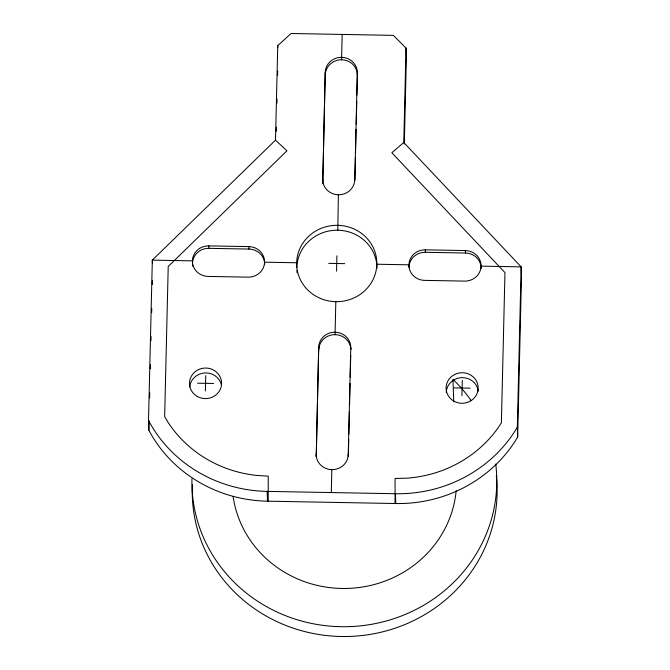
<?xml version="1.0" encoding="UTF-8"?>
<svg xmlns="http://www.w3.org/2000/svg" width="670" height="670" viewBox="0 0 670 670"><rect width="100%" height="100%" fill="white"/><g stroke="black" fill="none" stroke-linecap="round" stroke-linejoin="round"><path stroke-width="1" d="M406.02 48.006L403.776 142.501L521.143 266.869L521.486 276.668L517.676 437.007A136.345 129.821 -2 0 1 395.777 503.53L267.498 501.185A136.345 129.821 -2 0 1 148.857 430.266L148.514 420.467L152.325 260.127L275.496 140.156L277.74 45.661L291.048 33.5L393.298 35.368L406.02 48.006L406.363 57.804L404.312 143.991M148.857 430.266L149.083 420.894M149.628 397.988L149.753 392.788M150.323 368.835L150.415 364.673M150.984 340.728L151.085 336.558M151.655 312.614L151.755 308.451M152.325 284.499L152.417 280.336M205.363 390.953L205.732 375.677M276.283 131.27L276.375 127.116M276.945 103.23L277.045 99.076M277.615 75.191L277.707 71.037M318.702 347.194L316.248 456.538L318.702 347.194A16.038 15.276 -2 0 1 335.101 332.211L335.829 301.676M322.865 183.655A16.038 15.276 -2 0 1 322.781 181.662L325.235 72.318A16.038 15.276 -2 0 1 341.633 57.344L342.169 34.438M322.781 181.662L325.235 72.318M331.29 492.567L331.834 469.653A16.038 15.276 -2 0 0 348.233 454.67L350.77 347.78A16.038 15.276 -2 0 0 335.101 332.211L335.184 334.665M336.549 271.132L336.918 255.856M356.917 95.073L357.386 75.358A16.038 15.276 -2 0 0 341.717 59.789L341.633 57.344A16.038 15.276 -2 0 1 357.303 72.904L354.765 179.803A16.038 15.276 -2 0 1 338.367 194.777L337.814 230.22M348.341 456.086L348.743 439.478M348.861 434.294L349.405 411.455M349.556 405.233L350.067 383.441M350.217 377.21L350.737 355.418M354.899 180.171L355.443 157.341M355.561 152.157L356.105 129.318M356.231 124.134L356.775 101.304M461.931 395.643L462.3 380.367M517.676 437.007L517.332 427.209L521.143 266.869L481.052 266.132A16.038 15.276 -2 0 1 464.653 281.107L424.562 280.378A16.038 15.276 -2 0 1 408.893 264.817L376.825 264.231A40.1 38.182 -2 0 1 315.905 296.19A40.1 38.182 -2 0 1 317.471 230.07A40.1 38.182 -2 0 1 376.825 264.231M403.776 142.501L391.833 152.735L504.962 272.615L501.394 422.728L497.609 428.524A120.29 114.528 -2 0 1 406.623 478.179L395.074 478.464L395.057 503.53M517.332 427.209A136.345 129.821 -2 0 1 395.434 493.731L267.154 491.386A136.345 129.821 -2 0 1 148.514 420.467M152.425 263.067L152.325 260.127L192.416 260.856A16.038 15.276 -2 0 1 208.814 245.882L248.905 246.61A16.038 15.276 -2 0 1 264.575 262.179L296.642 262.766M408.893 264.817A16.038 15.276 -2 0 1 425.291 249.835L465.382 250.572A16.038 15.276 -2 0 1 481.052 266.132M192.499 263.31A16.038 15.276 -2 0 1 208.898 248.327L248.989 249.064A16.038 15.276 -2 0 1 264.658 264.625M408.976 267.263A16.038 15.276 -2 0 1 425.375 252.289L465.466 253.017A16.038 15.276 -2 0 1 481.135 268.586M328.719 263.352L344.748 263.645M197.533 383.173L213.562 383.466M454.101 387.863L470.131 388.156M275.496 140.156L286.944 150.817L168.22 266.459L164.653 416.572L168.162 422.502A120.29 114.528 -2 0 0 256.71 475.432L268.234 476.144L268.218 501.21M465.382 250.572L465.466 253.017M452.97 379.84L453.732 401.749M425.291 249.835L425.375 252.289M395.434 493.731L395.777 503.53M357.303 72.904L357.386 75.358M350.77 347.78L350.829 349.413M348.233 454.67L348.291 456.304M277.74 45.661L277.807 47.62M267.154 491.386L267.498 501.185M248.905 246.61L248.989 249.064M208.814 245.882L208.898 248.327M318.786 349.639A16.038 15.276 -2 0 1 334.665 334.665A16.038 15.276 -2 0 1 350.846 349.229M325.319 74.772A16.038 15.276 -2 0 1 341.717 59.789M338.367 194.777A16.038 15.276 -2 0 1 322.689 179.217M297.036 272.648A40.1 38.182 -2 0 1 296.869 270.655M296.818 267.665A40.1 38.182 -2 0 1 337.286 230.212A40.1 38.182 -2 0 1 377.001 268.134M331.834 469.653A16.038 15.276 -2 0 1 316.165 454.084M446.254 392.612A16.038 15.276 -2 0 1 461.596 377.646A16.038 15.276 -2 0 1 478.229 391.205M189.744 386.933A16.038 15.276 -2 0 1 204.509 372.989A16.038 15.276 -2 0 1 221.301 384.547M192.734 266.3A16.038 15.276 -2 0 1 192.508 264.307M264.575 262.179A16.038 15.276 -2 0 1 248.176 277.154L208.085 276.417A16.038 15.276 -2 0 1 192.416 260.856M495.733 464.042A152.45 145.147 -2 0 1 351.583 626.534A152.45 145.147 -2 0 1 191.947 478.782M453.062 379.454A152.45 145.147 -2 0 1 471.228 400.702M496.311 475.868A152.45 145.147 -2 0 1 348.727 636.458A152.45 145.147 -2 0 1 192.449 484.519M456.186 490.607A112.284 106.907 -2 0 1 347.06 588.444A112.284 106.907 -2 0 1 233.11 496.462M453.783 401.087A16.038 15.276 -2 0 0 478.154 388.298A16.038 15.276 -2 0 0 454.411 374.63A16.038 15.276 -2 0 0 453.783 401.087M197.214 396.397A16.038 15.276 -2 0 0 221.586 383.609A16.038 15.276 -2 0 0 197.843 369.941A16.038 15.276 -2 0 0 197.214 396.397"/></g></svg>
